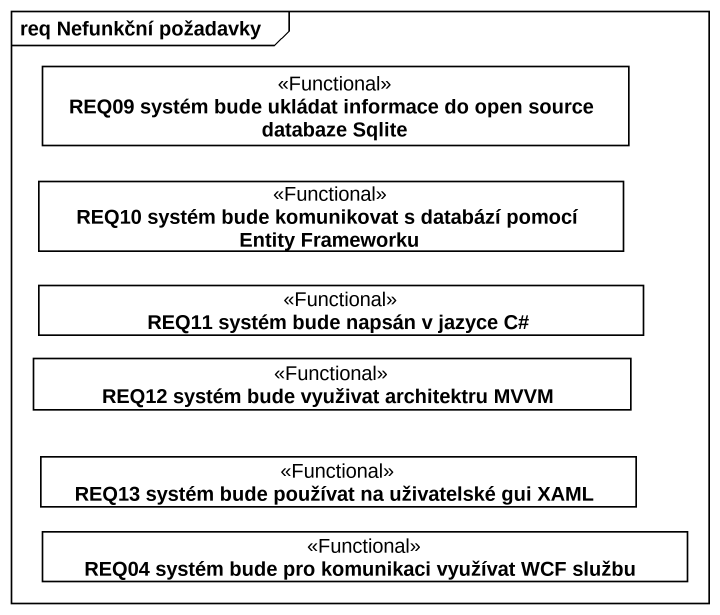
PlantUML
@startuml
mainframe req Nefunkční požadavky
hide circle
hide empty members
class "REQ09 systém bude ukládat informace do open source databaze Sqlite" as REQ09_systém_bude_ukládat <<Functional>>
class "REQ10 systém bude komunikovat s databází pomocí Entity Frameworku" as REQ10_systém_bude <<Functional>>
class "REQ11 systém bude napsán v jazyce C#" as REQ11_systém_bude_napsán_v <<Functional>>
class "REQ12 systém bude využivat architektru MVVM" as REQ12_systém_bude_využivat <<Functional>>
class "REQ13 systém bude používat na uživatelské gui XAML" as REQ13_systém_bude_používat <<Functional>>
class "REQ04 systém bude pro komunikaci využívat WCF službu" as REQ04_systém_bude_pro <<Functional>>
@enduml
